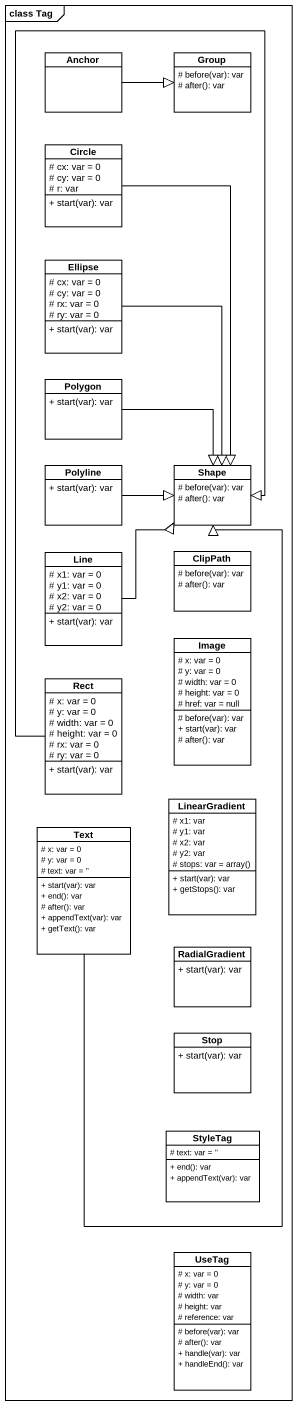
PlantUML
@startuml
mainframe class Tag
hide circle
hide empty members
skinparam classAttributeIconSize 0
class Anchor
class "Group" as Group_ {
  # before(var): var
  # after(): var
}
class "Circle" as Circle_ {
  # cx: var = 0
  # cy: var = 0
  # r: var
  + start(var): var
}
class Ellipse {
  # cx: var = 0
  # cy: var = 0
  # rx: var = 0
  # ry: var = 0
  + start(var): var
}
class Polygon {
  + start(var): var
}
class Polyline {
  + start(var): var
}
class Shape {
  # before(var): var
  # after(): var
}
class Line {
  # x1: var = 0
  # y1: var = 0
  # x2: var = 0
  # y2: var = 0
  + start(var): var
}
class ClipPath {
  # before(var): var
  # after(): var
}
class Image {
  # x: var = 0
  # y: var = 0
  # width: var = 0
  # height: var = 0
  # href: var = null
  # before(var): var
  + start(var): var
  # after(): var
}
class Rect {
  # x: var = 0
  # y: var = 0
  # width: var = 0
  # height: var = 0
  # rx: var = 0
  # ry: var = 0
  + start(var): var
}
class LinearGradient {
  # x1: var
  # y1: var
  # x2: var
  # y2: var
  {field} # stops: var = array()
  + start(var): var
  + getStops(): var
}
class Text {
  # x: var = 0
  # y: var = 0
  # text: var = ''
  + start(var): var
  + end(): var
  # after(): var
  + appendText(var): var
  + getText(): var
}
class RadialGradient {
  + start(var): var
}
class "Stop" as Stop_ {
  + start(var): var
}
class StyleTag {
  # text: var = ''
  + end(): var
  + appendText(var): var
}
class UseTag {
  # x: var = 0
  # y: var = 0
  # width: var
  # height: var
  # reference: var
  # before(var): var
  # after(): var
  + handle(var): var
  + handleEnd(): var
}
Anchor -right-|> Group_
Circle_ --|> Shape
Ellipse --|> Shape
Polygon --|> Shape
Polyline -right-|> Shape
Line -up-|> Shape
Rect -up-|> Shape
Text -up-|> Shape
@enduml
